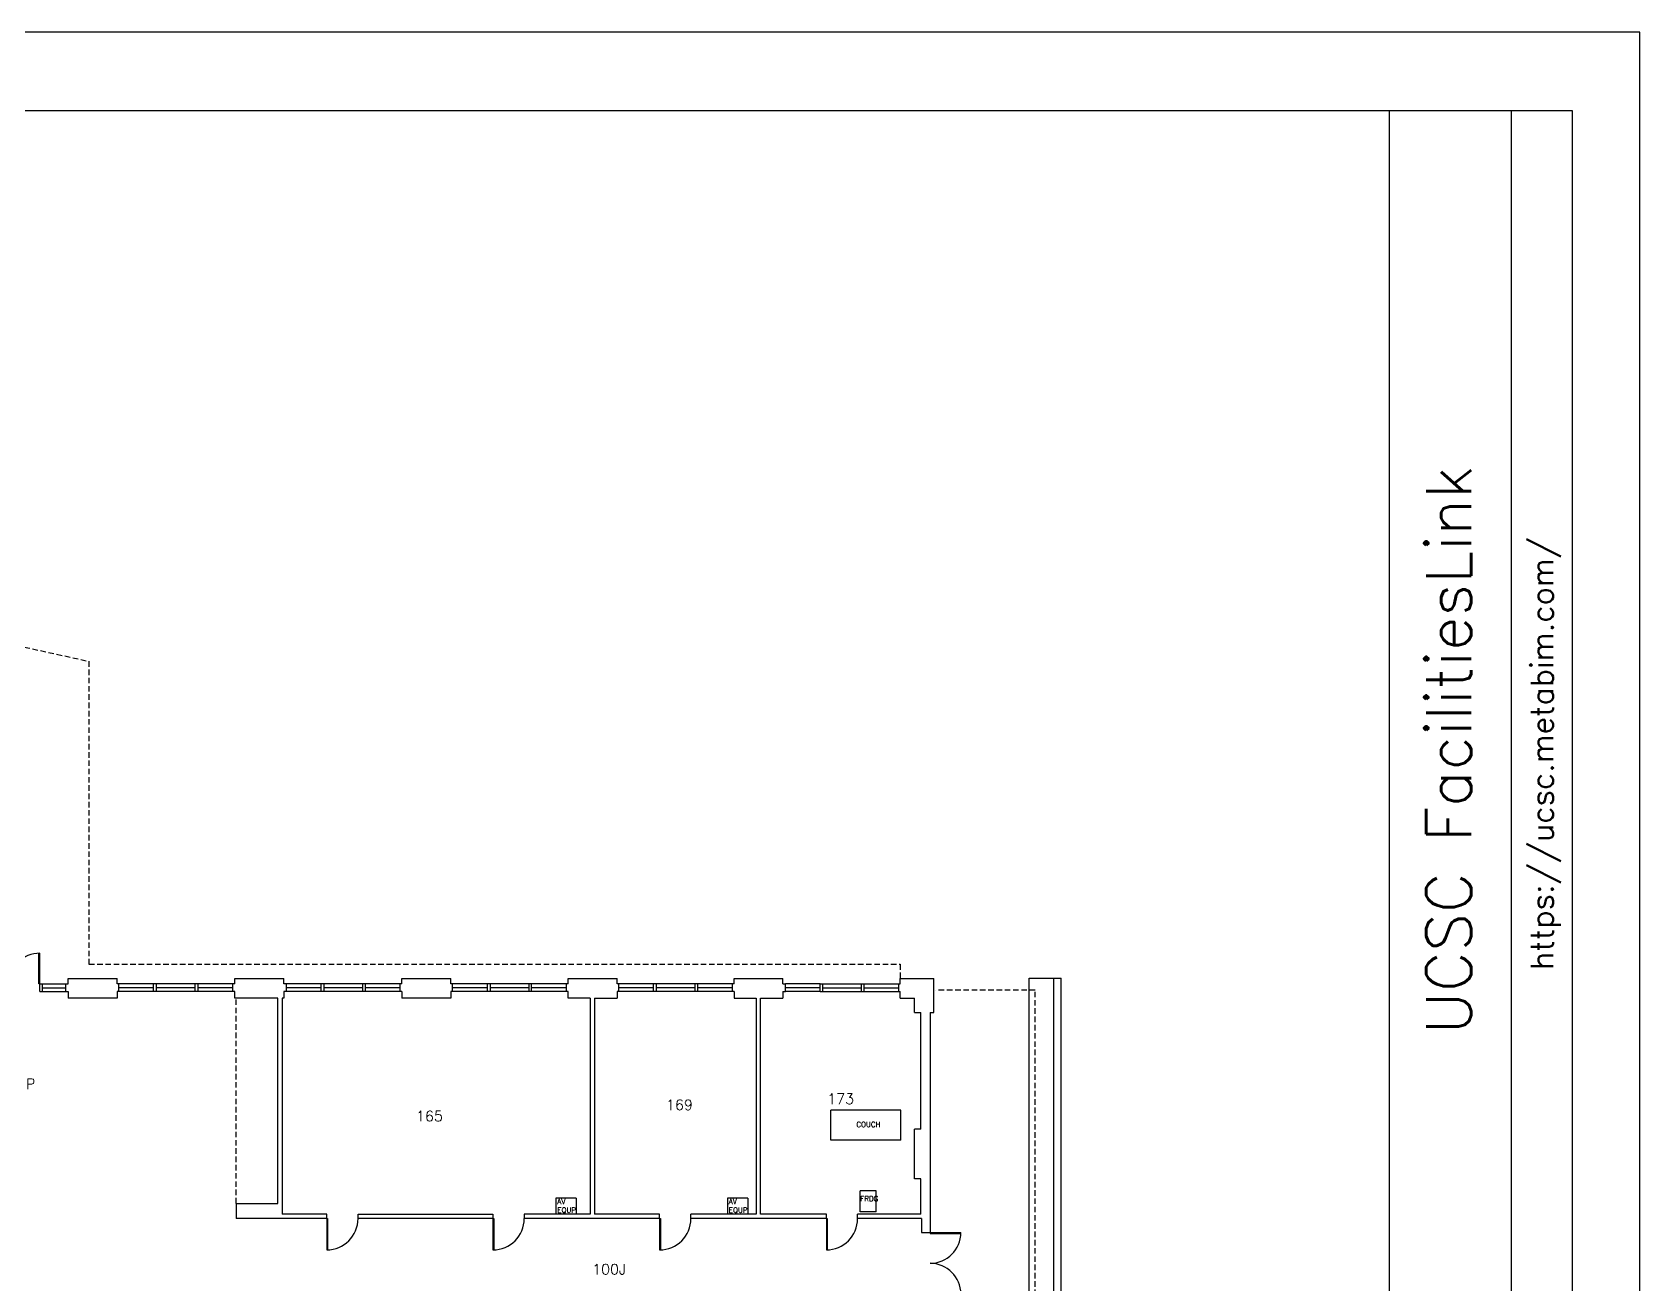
# Model space of a CAD drawing. Header units: inches. Extents: x -10292 to -5324, y 13582 to 17307.
# Drawn here: x -7176 to -5324, y 15866 to 17307 of the extents above; entities that cross this region are included whole.
import ezdxf
from ezdxf.enums import TextEntityAlignment as Align

# ---------------------------------------------------------------- set-up
doc = ezdxf.new("R2010")
doc.units = ezdxf.units.IN
doc.header["$MEASUREMENT"] = 0
doc.linetypes.add('HIDDEN', pattern=[9.525, 6.35, -3.175])
for name, color, linetype in [('A-ANNO-MTLB', 7, 'Continuous'), ('A-AREA-IDEN', 7, 'Continuous'), ('A-DOOR', 3, 'Continuous'), ('A-EQPM', 9, 'Continuous'), ('A-FLOR-OVHD', 2, 'HIDDEN'), ('A-FURN', 9, 'Continuous'), ('A-GLAZ', 5, 'Continuous'), ('A-WALL-FULL', 7, 'Continuous'), ('A-WALL-OVHD', 2, 'HIDDEN'), ('A-WALL-PRHT', 8, 'Continuous')]:
    doc.layers.add(name, color=color, linetype=linetype)
doc.styles.get("Standard").update_dxf_attribs({"font": 'romans.shx', "height": 12})

# ---------------------------------------------------------------- blocks, each defined once
blk = doc.blocks.new('A-ANNO-MTLB')
at = {"layer": 'A-ANNO-MTLB'}
for p, q in [((5143.6, 99.5), (5143.6, 3995.9)), ((5298.1, 324.6), (5298.1, 3995.9))]:
    blk.add_line(p, q, dxfattribs=at)
for points in [[(5460.6, 4095.5), (0, 4095.5), (0, 0), (5460.6, 0)], [(170.6, 99.5), (5375.3, 99.5), (5375.3, 3995.9), (170.6, 3995.9)]]:
    blk.add_lwpolyline(points, close=True, dxfattribs=at)
for tag, height, p in [('SYSTEM', 56.9, (5218.6, 3186.2)), ('ADDRESS', 28.4, (5336.8, 3182.1)), ('SCALE', 28.4, (5250.6, 2258.1)), ('DATE', 28.4, (5337.2, 2251.5)), ('BLDG_ID', 28.4, (5342.9, 1750.3)), ('BLDG_NAME', 56.9, (5221.1, 1198.2)), ('FLOOR_ID', 28.4, (5342.9, 1187)), ('FLOOR_NAME', 28.4, (5338, 698.6))]:
    blk.add_attdef(tag, text='', height=height, rotation=90, dxfattribs=at).set_placement(p, align=Align.MIDDLE_CENTER)
blk.add_attdef('NUMBER', text='', height=51.8, dxfattribs=at).set_placement((5264.6, 215.3), align=Align.MIDDLE_CENTER)

msp = doc.modelspace()

# ---------------------------------------------------------------- linework, layer by layer
at = {"layer": 'A-DOOR'}
for p, q in [((-7168.3, 16211.3), (-7168.3, 16246.6)), ((-7167.3, 16211.3), (-7167.3, 16246.6)), ((-7167.3, 16211.3), (-7168.3, 16211.3)), ((-6836.8, 15940.8), (-6836.8, 15904.8)), ((-6836.8, 15940.8), (-6835.8, 15940.8)), ((-6835.8, 15940.8), (-6835.8, 15904.8)), ((-6645.3, 15940.8), (-6645.3, 15904.8)), ((-6645.3, 15940.8), (-6644.3, 15940.8)), ((-6644.3, 15940.8), (-6644.3, 15904.8)), ((-6453.3, 15940.8), (-6453.3, 15904.8)), ((-6453.3, 15940.8), (-6452.3, 15940.8)), ((-6452.3, 15940.8), (-6452.3, 15904.8)), ((-6261.3, 15940.8), (-6261.3, 15904.8)), ((-6261.3, 15940.8), (-6260.3, 15940.8)), ((-6260.3, 15940.8), (-6260.3, 15904.8)), ((-6141.8, 15924.8), (-6106.3, 15924.8)), ((-6141.8, 15924.8), (-6141.8, 15923.8)), ((-6141.8, 15923.8), (-6106.3, 15923.8))]:
    msp.add_line(p, q, dxfattribs=at)
for centre, radius, start, end in [((-7167.3, 16211.3), 35.2, 90, 180), ((-6836.8, 15940.8), 36, 270, 0), ((-6645.3, 15940.8), 36, 270, 0), ((-6453.3, 15940.8), 36, 270, 0), ((-6261.3, 15940.8), 36, 270, 0), ((-6141.8, 15924.8), 35.5, 270, 0), ((-6141.8, 15853.8), 35.5, 0, 90)]:
    msp.add_arc(centre, radius, start, end, dxfattribs=at)
at = {"layer": 'A-EQPM'}
for p, q in [((-6549.3, 15964.3), (-6572.8, 15964.3)), ((-6572.8, 15964.3), (-6572.8, 15945.8)), ((-6549.3, 15964.3), (-6549.3, 15945.8)), ((-6351.8, 15964.3), (-6375.3, 15964.3)), ((-6375.3, 15964.3), (-6375.3, 15945.8)), ((-6351.8, 15964.3), (-6351.8, 15945.8)), ((-6203.8, 15972.8), (-6222.3, 15972.8)), ((-6222.3, 15948.8), (-6222.3, 15972.8)), ((-6203.8, 15948.8), (-6203.8, 15972.8)), ((-6203.8, 15948.8), (-6222.3, 15948.8))]:
    msp.add_line(p, q, dxfattribs=at)
at = {"layer": 'A-FLOR-OVHD'}
msp.add_lwpolyline([(-7284.3, 16620.7), (-7200.6, 16602.4), (-7198.8, 16607), (-7196.3, 16596.5), (-7194.5, 16601.1), (-7110.8, 16582.8)], dxfattribs=at)
at = {"layer": 'A-FLOR-OVHD', "lineweight": 30}
for points in [[(-7110.8, 16582.8), (-7110.8, 16233.8), (-6176.3, 16233.8), (-6176.3, 16217.3)], [(-6020.8, 15673.8), (-6020.8, 15809.8), (-6010.8, 15809.8), (-6010.8, 15824.3), (-6020.8, 15824.3), (-6020.8, 16203.8), (-6135.3, 16203.8)]]:
    msp.add_lwpolyline(points, dxfattribs=at)
at = {"layer": 'A-FURN'}
for p, q in [((-6256.3, 16031.3), (-6256.3, 16065.8)), ((-6175.3, 16065.8), (-6256.3, 16065.8)), ((-6175.3, 16031.3), (-6175.3, 16065.8)), ((-6175.3, 16031.3), (-6256.3, 16031.3))]:
    msp.add_line(p, q, dxfattribs=at)
at = {"layer": 'A-GLAZ'}
for p, q in [((-7164.3, 16211.3), (-7137.3, 16211.3)), ((-7164.3, 16206.8), (-7137.3, 16206.8)), ((-7036.3, 16211.3), (-7076.3, 16211.3)), ((-7036.3, 16206.8), (-7076.3, 16206.8)), ((-6988.3, 16211.3), (-7032.8, 16211.3)), ((-6988.3, 16206.8), (-7032.8, 16206.8)), ((-6944.8, 16211.3), (-6984.8, 16211.3)), ((-6944.8, 16206.8), (-6984.8, 16206.8)), ((-6843.3, 16211.3), (-6883.3, 16211.3)), ((-6843.3, 16206.8), (-6883.3, 16206.8)), ((-6795.3, 16211.3), (-6839.8, 16211.3)), ((-6795.3, 16206.8), (-6839.8, 16206.8)), ((-6752.3, 16211.3), (-6792.3, 16211.3)), ((-6752.3, 16206.8), (-6792.3, 16206.8)), ((-6651.8, 16211.3), (-6691.8, 16211.3)), ((-6651.8, 16206.8), (-6691.8, 16206.8)), ((-6603.8, 16211.3), (-6648.3, 16211.3)), ((-6603.8, 16206.8), (-6648.3, 16206.8)), ((-6560.8, 16211.3), (-6600.8, 16211.3)), ((-6560.8, 16206.8), (-6600.8, 16206.8)), ((-6460.3, 16211.3), (-6500.3, 16211.3)), ((-6460.3, 16206.8), (-6500.3, 16206.8)), ((-6412.3, 16211.3), (-6456.8, 16211.3)), ((-6412.3, 16206.8), (-6456.8, 16206.8)), ((-6369.3, 16211.3), (-6409.3, 16211.3)), ((-6369.3, 16206.8), (-6409.3, 16206.8)), ((-6268.3, 16211.3), (-6308.3, 16211.3)), ((-6268.3, 16206.8), (-6308.3, 16206.8)), ((-6265.3, 16211.3), (-6220.8, 16211.3)), ((-6265.3, 16206.8), (-6220.8, 16206.8)), ((-6217.8, 16211.3), (-6177.8, 16211.3)), ((-6217.8, 16206.8), (-6177.8, 16206.8)), ((-7164.3, 16202.3), (-7137.3, 16202.3)), ((-7036.3, 16202.3), (-7076.3, 16202.3)), ((-6988.3, 16202.3), (-7032.8, 16202.3)), ((-6944.8, 16202.3), (-6984.8, 16202.3)), ((-6843.3, 16202.3), (-6883.3, 16202.3)), ((-6795.3, 16202.3), (-6839.8, 16202.3)), ((-6752.3, 16202.3), (-6792.3, 16202.3)), ((-6651.8, 16202.3), (-6691.8, 16202.3)), ((-6603.8, 16202.3), (-6648.3, 16202.3)), ((-6560.8, 16202.3), (-6600.8, 16202.3)), ((-6460.3, 16202.3), (-6500.3, 16202.3)), ((-6412.3, 16202.3), (-6456.8, 16202.3)), ((-6369.3, 16202.3), (-6409.3, 16202.3)), ((-6268.3, 16202.3), (-6308.3, 16202.3)), ((-6265.3, 16202.3), (-6220.8, 16202.3)), ((-6217.8, 16202.3), (-6177.8, 16202.3))]:
    msp.add_line(p, q, dxfattribs=at)
at = {"layer": 'A-WALL-FULL'}
for p, q in [((-7167.3, 16211.3), (-7164.3, 16211.3)), ((-7167.3, 16202.3), (-7167.3, 16211.3)), ((-7164.3, 16202.3), (-7164.3, 16211.3)), ((-7137.3, 16202.3), (-7137.3, 16211.3)), ((-7137.3, 16211.3), (-7134.8, 16211.3)), ((-7134.8, 16211.3), (-7134.8, 16217.3)), ((-7134.8, 16217.3), (-7078.3, 16217.3)), ((-7078.3, 16211.3), (-7078.3, 16217.3)), ((-7076.3, 16211.3), (-7078.3, 16211.3)), ((-7076.3, 16202.3), (-7076.3, 16211.3)), ((-7032.8, 16211.3), (-7036.3, 16211.3)), ((-7036.3, 16202.3), (-7036.3, 16211.3)), ((-7032.8, 16202.3), (-7032.8, 16211.3)), ((-6984.8, 16211.3), (-6988.3, 16211.3)), ((-6988.3, 16202.3), (-6988.3, 16211.3)), ((-6984.8, 16202.3), (-6984.8, 16211.3)), ((-6942.8, 16211.3), (-6944.8, 16211.3)), ((-6944.8, 16202.3), (-6944.8, 16211.3)), ((-6942.8, 16211.3), (-6942.8, 16217.3)), ((-6942.8, 16217.3), (-6886.3, 16217.3)), ((-6886.3, 16211.3), (-6886.3, 16217.3)), ((-6883.3, 16211.3), (-6886.3, 16211.3)), ((-6883.3, 16202.3), (-6883.3, 16211.3)), ((-6839.8, 16211.3), (-6843.3, 16211.3)), ((-6843.3, 16202.3), (-6843.3, 16211.3)), ((-6839.8, 16202.3), (-6839.8, 16211.3)), ((-6792.3, 16211.3), (-6795.3, 16211.3)), ((-6795.3, 16202.3), (-6795.3, 16211.3)), ((-6792.3, 16202.3), (-6792.3, 16211.3)), ((-6750.3, 16211.3), (-6752.3, 16211.3)), ((-6752.3, 16202.3), (-6752.3, 16211.3)), ((-6750.3, 16211.3), (-6750.3, 16217.3)), ((-6750.3, 16217.3), (-6693.8, 16217.3)), ((-6693.8, 16211.3), (-6693.8, 16217.3)), ((-6691.8, 16211.3), (-6693.8, 16211.3)), ((-6691.8, 16202.3), (-6691.8, 16211.3)), ((-6648.3, 16211.3), (-6651.8, 16211.3)), ((-6651.8, 16202.3), (-6651.8, 16211.3)), ((-6648.3, 16202.3), (-6648.3, 16211.3)), ((-6600.8, 16211.3), (-6603.8, 16211.3)), ((-6603.8, 16202.3), (-6603.8, 16211.3)), ((-6600.8, 16202.3), (-6600.8, 16211.3)), ((-6558.8, 16211.3), (-6560.8, 16211.3)), ((-6560.8, 16202.3), (-6560.8, 16211.3)), ((-6558.8, 16211.3), (-6558.8, 16217.3)), ((-6558.8, 16217.3), (-6502.3, 16217.3)), ((-6502.3, 16211.3), (-6502.3, 16217.3)), ((-6500.3, 16211.3), (-6502.3, 16211.3)), ((-6500.3, 16202.3), (-6500.3, 16211.3)), ((-6456.8, 16211.3), (-6460.3, 16211.3)), ((-6460.3, 16202.3), (-6460.3, 16211.3)), ((-6456.8, 16202.3), (-6456.8, 16211.3)), ((-6409.3, 16211.3), (-6412.3, 16211.3)), ((-6412.3, 16202.3), (-6412.3, 16211.3)), ((-6409.3, 16202.3), (-6409.3, 16211.3)), ((-6367.3, 16211.3), (-6369.3, 16211.3)), ((-6369.3, 16202.3), (-6369.3, 16211.3)), ((-6367.3, 16211.3), (-6367.3, 16217.3)), ((-6367.3, 16217.3), (-6311.3, 16217.3)), ((-6311.3, 16211.3), (-6311.3, 16217.3)), ((-6311.3, 16211.3), (-6308.3, 16211.3)), ((-6308.3, 16202.3), (-6308.3, 16211.3)), ((-6268.3, 16211.3), (-6265.3, 16211.3)), ((-6268.3, 16202.3), (-6268.3, 16211.3)), ((-6265.3, 16202.3), (-6265.3, 16211.3)), ((-6220.8, 16202.3), (-6220.8, 16211.3)), ((-6220.8, 16211.3), (-6217.8, 16211.3)), ((-6217.8, 16202.3), (-6217.8, 16211.3)), ((-6177.8, 16211.3), (-6176.3, 16211.3)), ((-6177.8, 16202.3), (-6177.8, 16211.3)), ((-6176.3, 16217.3), (-6137.3, 16217.3)), ((-6176.3, 16211.3), (-6176.3, 16217.3)), ((-6137.3, 16178.3), (-6137.3, 16217.3)), ((-7167.3, 16202.3), (-7164.3, 16202.3)), ((-7137.3, 16202.3), (-7134.8, 16202.3)), ((-7134.8, 16202.3), (-7134.8, 16194.8)), ((-7078.3, 16194.8), (-7134.8, 16194.8)), ((-7076.3, 16202.3), (-7078.3, 16202.3)), ((-7078.3, 16202.3), (-7078.3, 16194.8)), ((-7032.8, 16202.3), (-7036.3, 16202.3)), ((-6984.8, 16202.3), (-6988.3, 16202.3)), ((-6942.8, 16202.3), (-6944.8, 16202.3)), ((-6942.8, 16194.8), (-6942.8, 16202.3)), ((-6893.3, 16194.8), (-6942.8, 16194.8)), ((-6893.3, 15958.3), (-6893.3, 16194.8)), ((-6888.3, 16194.8), (-6888.3, 15945.8)), ((-6886.3, 16194.8), (-6888.3, 16194.8)), ((-6883.3, 16202.3), (-6886.3, 16202.3)), ((-6886.3, 16202.3), (-6886.3, 16194.8)), ((-6839.8, 16202.3), (-6843.3, 16202.3)), ((-6792.3, 16202.3), (-6795.3, 16202.3)), ((-6750.3, 16202.3), (-6752.3, 16202.3)), ((-6750.3, 16202.3), (-6750.3, 16194.8)), ((-6693.8, 16194.8), (-6750.3, 16194.8)), ((-6691.8, 16202.3), (-6693.8, 16202.3)), ((-6693.8, 16202.3), (-6693.8, 16194.8)), ((-6648.3, 16202.3), (-6651.8, 16202.3)), ((-6600.8, 16202.3), (-6603.8, 16202.3)), ((-6558.8, 16202.3), (-6560.8, 16202.3)), ((-6558.8, 16194.8), (-6558.8, 16202.3)), ((-6533.3, 16194.8), (-6558.8, 16194.8)), ((-6533.3, 16194.8), (-6533.3, 15945.8)), ((-6528.3, 16194.8), (-6502.3, 16194.8)), ((-6528.3, 16194.8), (-6528.3, 15945.8)), ((-6502.3, 16202.3), (-6502.3, 16194.8)), ((-6500.3, 16202.3), (-6502.3, 16202.3)), ((-6456.8, 16202.3), (-6460.3, 16202.3)), ((-6409.3, 16202.3), (-6412.3, 16202.3)), ((-6367.3, 16202.3), (-6369.3, 16202.3)), ((-6367.3, 16202.3), (-6367.3, 16194.8)), ((-6367.3, 16194.8), (-6342.3, 16194.8)), ((-6342.3, 16194.8), (-6342.3, 15945.8)), ((-6337.3, 15945.8), (-6337.3, 16194.8)), ((-6337.3, 16194.8), (-6311.3, 16194.8)), ((-6311.3, 16202.3), (-6311.3, 16194.8)), ((-6311.3, 16202.3), (-6308.3, 16202.3)), ((-6268.3, 16202.3), (-6265.3, 16202.3)), ((-6220.8, 16202.3), (-6217.8, 16202.3)), ((-6177.8, 16202.3), (-6176.3, 16202.3)), ((-6176.3, 16194.8), (-6176.3, 16202.3)), ((-6176.3, 16194.8), (-6159.8, 16194.8)), ((-6159.8, 16178.3), (-6159.8, 16194.8)), ((-6159.8, 16178.3), (-6152.3, 16178.3)), ((-6152.3, 16043.8), (-6152.3, 16178.3)), ((-6141.8, 16178.3), (-6141.8, 15924.8)), ((-6141.8, 16178.3), (-6137.3, 16178.3)), ((-6152.3, 16043.8), (-6159.8, 16043.8)), ((-6159.8, 15986.8), (-6159.8, 16043.8)), ((-6152.3, 15986.8), (-6159.8, 15986.8)), ((-6152.3, 15945.8), (-6152.3, 15986.8)), ((-6941.3, 15958.3), (-6893.3, 15958.3)), ((-6941.3, 15958.3), (-6941.3, 15940.8)), ((-6836.8, 15945.8), (-6888.3, 15945.8)), ((-6836.8, 15940.8), (-6836.8, 15945.8)), ((-6800.8, 15940.8), (-6800.8, 15945.8)), ((-6800.8, 15945.8), (-6645.3, 15945.8)), ((-6645.3, 15945.8), (-6645.3, 15940.8)), ((-6533.3, 15945.8), (-6609.3, 15945.8)), ((-6609.3, 15945.8), (-6609.3, 15940.8)), ((-6453.3, 15945.8), (-6528.3, 15945.8)), ((-6453.3, 15940.8), (-6453.3, 15945.8)), ((-6417.3, 15940.8), (-6417.3, 15945.8)), ((-6342.3, 15945.8), (-6417.3, 15945.8)), ((-6261.3, 15945.8), (-6337.3, 15945.8)), ((-6261.3, 15940.8), (-6261.3, 15945.8)), ((-6152.3, 15945.8), (-6225.3, 15945.8)), ((-6225.3, 15940.8), (-6225.3, 15945.8)), ((-6836.8, 15940.8), (-6941.3, 15940.8)), ((-6645.3, 15940.8), (-6800.8, 15940.8)), ((-6453.3, 15940.8), (-6609.3, 15940.8)), ((-6261.3, 15940.8), (-6417.3, 15940.8)), ((-6151.8, 15940.8), (-6225.3, 15940.8)), ((-6151.8, 15940.8), (-6151.8, 15924.8)), ((-6151.8, 15924.8), (-6141.8, 15924.8))]:
    msp.add_line(p, q, dxfattribs=at)
at = {"layer": 'A-WALL-OVHD'}
msp.add_line((-6941.3, 15958.3), (-6941.3, 16194.8), dxfattribs=at)
at = {"layer": 'A-WALL-PRHT'}
for p, q in [((-6027.8, 15817.8), (-6027.8, 16217.8)), ((-6027.8, 16217.8), (-5990.8, 16217.8)), ((-5999.3, 15817.8), (-5999.3, 16217.8)), ((-5990.8, 15817.8), (-5990.8, 16217.8))]:
    msp.add_line(p, q, dxfattribs=at)

# ---------------------------------------------------------------- block references
at = {"layer": 'A-ANNO-MTLB'}
ref = msp.add_blockref('A-ANNO-MTLB', (-10291.8, 13581.7), dxfattribs=dict(at, xscale=0.90972, yscale=0.90972, zscale=0.90972))
ref.add_attrib('SYSTEM', 'UCSC FacilitiesLink', dxfattribs={"height": 51.765, "rotation": 90}).set_placement((-5544.3, 16480.3), align=Align.MIDDLE_CENTER)
ref.add_attrib('ADDRESS', 'https://ucsc.metabim.com/', dxfattribs={"height": 25.852, "rotation": 90}).set_placement((-5436.8, 16476.5), align=Align.MIDDLE_CENTER)

# ---------------------------------------------------------------- texts
at = {"layer": 'A-AREA-IDEN', "char_height": 12, "attachment_point": 5}
for s, insert in [('100P', (-7193.4, 16096)), ('169', (-6430.5, 16071.8)), ('173', (-6244.8, 16078.8)), ('165', (-6718.5, 16058.9)), ('100J', (-6511.5, 15882.5))]:
    msp.add_mtext(s, dxfattribs=dict(at, insert=insert))
at = {"layer": 'A-EQPM'}
for s, p in [('FRDG', (-6222.3, 15960.8)), ('AV', (-6571.2, 15957.6)), ('EQUP', (-6571.2, 15947.6)), ('AV', (-6373.7, 15957.6)), ('EQUP', (-6373.7, 15947.6))]:
    msp.add_text(s, height=6, dxfattribs=at).set_placement(p)
at = {"layer": 'A-FURN'}
msp.add_text('COUCH', height=6, dxfattribs=at).set_placement((-6226.7, 16046.3))

doc.saveas('drawing.dxf')
